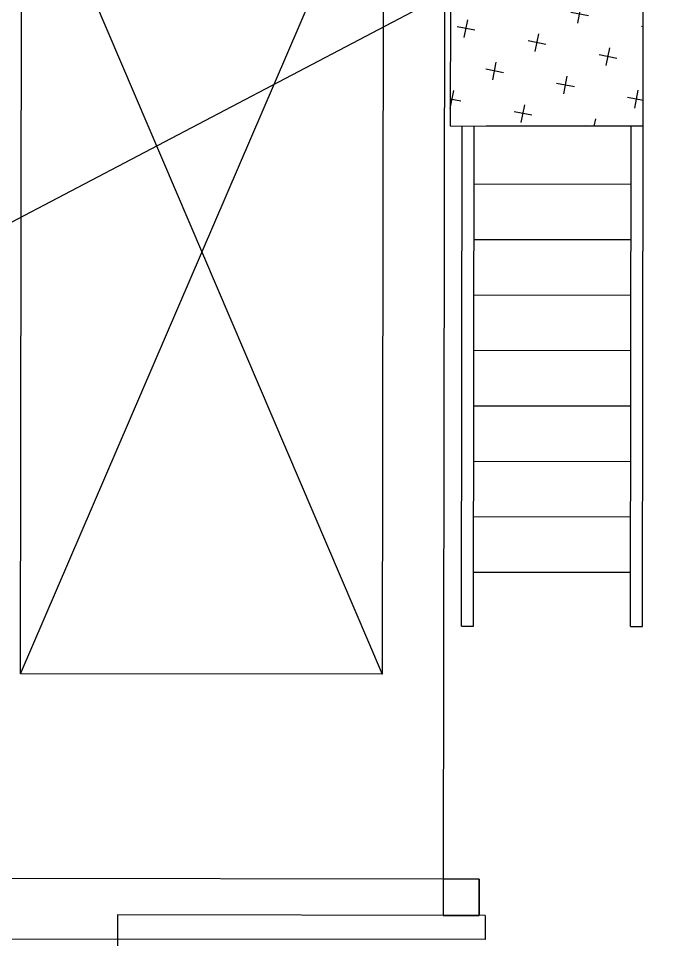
# Model space of a CAD drawing. Header units: inches. Extents: x 12 to 407, y 13 to 268.
# Drawn here: x 73.088 to 75.768, y 225.72 to 229.541 of the extents above; entities that cross this region are included whole.
import ezdxf

# ---------------------------------------------------------------- set-up
doc = ezdxf.new("R2010")
doc.units = ezdxf.units.IN
doc.header["$MEASUREMENT"] = 0
for name, color, linetype in [('SITE_20200109$0$AA-CON', 2, 'Continuous'), ('SITE_20200109$0$AA-VOID', 10, 'Continuous'), ('SITE_20200109$0$AA-WIN', 4, 'Continuous'), ('SITE_20200109$0$출력안됨', 155, 'Continuous')]:
    doc.layers.add(name, color=color, linetype=linetype)

msp = doc.modelspace()

# ---------------------------------------------------------------- hatches: boundary and pattern name
h = msp.add_hatch()
h.set_pattern_fill('CROSS', color=8, scale=600, angle=78.8038, style=0)
h.set_pattern_definition([(78.80379, (-176.62415, -16.31994), (-0.11802008, 0.17627061), [0.07500002, -0.22500005]), (168.80383, (-176.58008, -16.29043), (-0.17627094, -0.11801986), [0.07500015, -0.22500044])])
h.paths.add_polyline_path([(75.6823, 231.4694), (74.8823, 231.4705), (74.879, 229.0955), (75.679, 229.0944)])

# ---------------------------------------------------------------- linework, layer by layer
at = {"color": 8}
for p, q in [((74.8573, 231.4705, -109.4067), (74.8497, 225.9705, -109.4067)), ((74.8823, 231.4705, -109.4067), (74.879, 229.0955, -109.4067)), ((75.679, 229.0944, -109.4067), (75.6823, 231.4694, -109.4067)), ((74.879, 229.0955, -109.4067), (75.679, 229.0944, -109.4067)), ((74.9262, 227.0204, -109.4067), (74.929, 229.0954, -109.4067)), ((74.9762, 227.0203, -109.4067), (74.979, 229.0953, -109.4067)), ((75.679, 229.0944, -109.4067), (75.029, 229.0953, -109.4067)), ((75.6262, 227.0194, -109.4067), (75.629, 229.0944, -109.4067)), ((75.6762, 227.0194, -109.4067), (75.679, 229.0944, -109.4067)), ((75.6287, 228.8524, -109.4067), (74.9787, 228.8533, -109.4067)), ((75.6284, 228.6224, -109.4067), (74.9784, 228.6233, -109.4067)), ((75.6281, 228.3924, -109.4067), (74.9781, 228.3933, -109.4067)), ((75.6278, 228.1624, -109.4067), (74.9778, 228.1633, -109.4067)), ((75.6274, 227.9324, -109.4067), (74.9774, 227.9333, -109.4067)), ((75.6271, 227.7024, -109.4067), (74.9771, 227.7033, -109.4067)), ((75.6268, 227.4724, -109.4067), (74.9768, 227.4733, -109.4067)), ((75.6265, 227.2424, -109.4067), (74.9765, 227.2433, -109.4067)), ((74.9262, 227.0204, -109.4067), (74.9762, 227.0203, -109.4067)), ((75.6262, 227.0194, -109.4067), (75.6762, 227.0194, -109.4067)), ((74.8497, 225.9705, -109.4067), (71.0497, 225.9757, -109.4067)), ((74.8497, 225.9705, -109.4067), (74.8495, 225.8205, -109.4067)), ((74.9997, 225.9703, -109.4067), (74.8497, 225.9705, -109.4067)), ((74.9995, 225.8203, -109.4067), (74.9997, 225.9703, -109.4067)), ((74.9997, 225.9703, -109.4067), (74.9995, 225.8203, -109.4067)), ((74.8495, 225.8205, -109.4067), (74.9995, 225.8203, -109.4067))]:
    msp.add_line(p, q, dxfattribs=at)
at = {"layer": 'SITE_20200109$0$AA-CON', "color": 8}
for p, q in [((73.4995, 225.8224, -109.4067), (73.4994, 225.7224, -109.4067)), ((75.0245, 225.8203, -109.4067), (73.4995, 225.8224, -109.4067)), ((75.0245, 225.8203, -109.4067), (75.0244, 225.7203, -109.4067)), ((75.0244, 225.7203, -109.4067), (73.4994, 225.7224, -109.4067))]:
    msp.add_line(p, q, dxfattribs=at)
at = {"layer": 'SITE_20200109$0$AA-VOID', "color": 8}
for p, q in [((73.0967, 226.8229, -109.4067), (73.1015, 230.3229, -109.4067)), ((73.0967, 226.8229, -109.4067), (74.6015, 230.3209, -109.4067)), ((73.1015, 230.3229, -109.4067), (74.5967, 226.8209, -109.4067)), ((74.6015, 230.3209, -109.4067), (74.5967, 226.8209, -109.4067)), ((74.5967, 226.8209, -109.4067), (73.0967, 226.8229, -109.4067))]:
    msp.add_line(p, q, dxfattribs=at)
at = {"layer": 'SITE_20200109$0$AA-WIN', "color": 8}
for p, q in [((71.0494, 225.7257, -109.4067), (73.4994, 225.7224, -109.4067)), ((73.4994, 225.7224, -109.4067), (73.4993, 225.6224, -109.4067))]:
    msp.add_line(p, q, dxfattribs=at)
at = {"layer": 'SITE_20200109$0$출력안됨', "color": 8}
msp.add_line((60.1942, 221.9406, -109.4067), (78.8076, 231.7151, -109.4067), dxfattribs=at)

doc.saveas('drawing.dxf')
